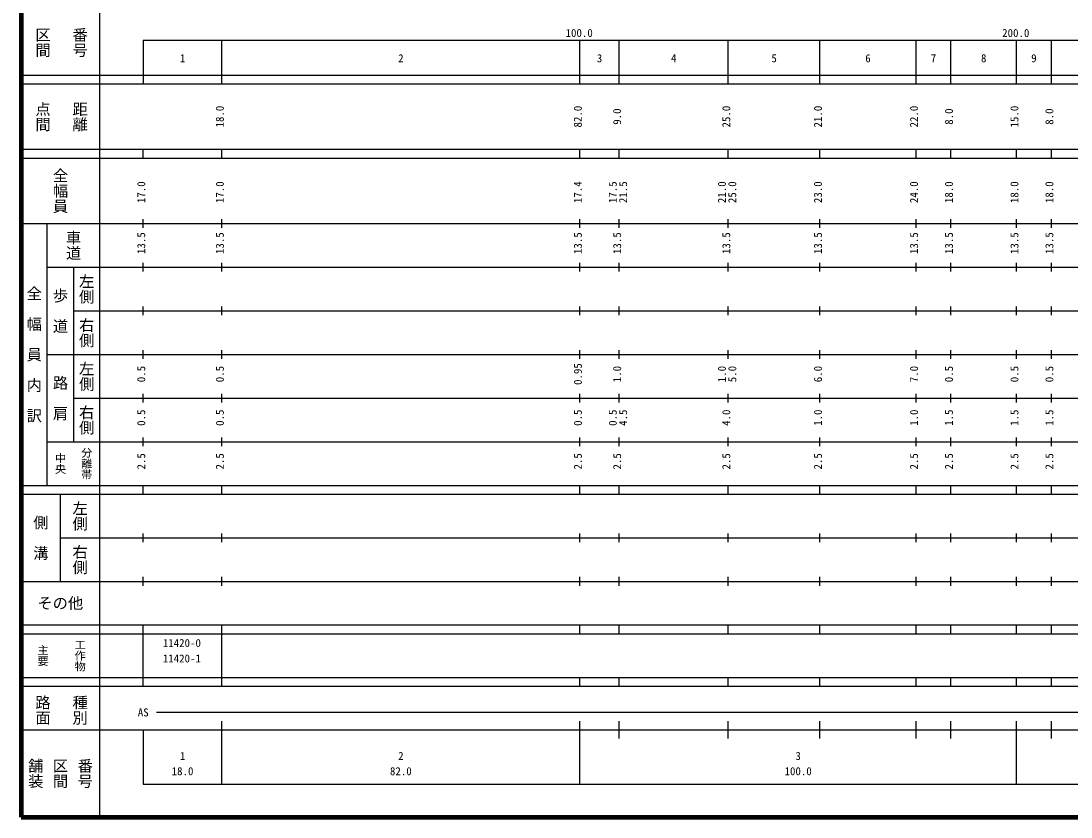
# Model space of a CAD drawing. Units: millimetres on the paper, enlarged 1000 times. Extents: x 40000 to 680000, y 20000 to 380000.
# Drawn here: x 40000 to 280496, y 20000 to 202409 of the extents above; entities that cross this region are included whole.
import ezdxf
from ezdxf.enums import TextEntityAlignment as Align

# ---------------------------------------------------------------- set-up
doc = ezdxf.new("R2010")
doc.units = ezdxf.units.MM
doc.header["$LTSCALE"] = 1000
doc.layers.add('M-TTL', color=2, linetype='Continuous', lineweight=140)
doc.layers.add('M-TTL-BAND', color=7, linetype='Continuous', lineweight=25)
doc.styles.add('@ＭＳ ゴシック', font='')
doc.styles.add('ＭＳ ゴシック', font='')
doc.styles.get('@ＭＳ ゴシック').set_extended_font_data('@MS Gothic')
doc.styles.get('ＭＳ ゴシック').set_extended_font_data('MS Gothic')

msp = doc.modelspace()

# ---------------------------------------------------------------- linework, layer by layer
at = {"layer": 'M-TTL'}
for p, q in [((40000, 380000), (40000, 20000)), ((40000, 20000), (680000, 20000))]:
    msp.add_line(p, q, dxfattribs=at)
at = {"layer": 'M-TTL-BAND'}
for p, q in [((58000, 370000), (58000, 20000)), ((68000, 198000), (579000, 198000)), ((68000, 198000), (68000, 188000)), ((86000, 188000), (86000, 198000)), ((168000, 188000), (168000, 198000)), ((177000, 188000), (177000, 198000)), ((202000, 188000), (202000, 198000)), ((223000, 188000), (223000, 198000)), ((245000, 188000), (245000, 198000)), ((253000, 188000), (253000, 198000)), ((268000, 188000), (268000, 198000)), ((276000, 188000), (276000, 198000)), ((40000, 190000), (579000, 190000)), ((40000, 188000), (579000, 188000)), ((40000, 173000), (579000, 173000)), ((40000, 171000), (579000, 171000)), ((68000, 171000), (68000, 173000)), ((86000, 171000), (86000, 173000)), ((168000, 171000), (168000, 173000)), ((177000, 171000), (177000, 173000)), ((202000, 171000), (202000, 173000)), ((223000, 171000), (223000, 173000)), ((245000, 171000), (245000, 173000)), ((253000, 171000), (253000, 173000)), ((268000, 171000), (268000, 173000)), ((276000, 171000), (276000, 173000)), ((68000, 155000), (68000, 157000)), ((86000, 155000), (86000, 157000)), ((168000, 155000), (168000, 157000)), ((177000, 155000), (177000, 157000)), ((202000, 155000), (202000, 157000)), ((223000, 155000), (223000, 157000)), ((245000, 155000), (245000, 157000)), ((253000, 155000), (253000, 157000)), ((268000, 155000), (268000, 157000)), ((276000, 155000), (276000, 157000)), ((40000, 156000), (579000, 156000)), ((46000, 96000), (46000, 156000)), ((68000, 145000), (68000, 147000)), ((86000, 145000), (86000, 147000)), ((168000, 145000), (168000, 147000)), ((177000, 145000), (177000, 147000)), ((202000, 145000), (202000, 147000)), ((223000, 145000), (223000, 147000)), ((245000, 145000), (245000, 147000)), ((253000, 145000), (253000, 147000)), ((268000, 145000), (268000, 147000)), ((276000, 145000), (276000, 147000)), ((46000, 146000), (579000, 146000)), ((52000, 146000), (52000, 106000)), ((52000, 136000), (579000, 136000)), ((68000, 135000), (68000, 137000)), ((86000, 135000), (86000, 137000)), ((168000, 135000), (168000, 137000)), ((177000, 135000), (177000, 137000)), ((202000, 135000), (202000, 137000)), ((223000, 135000), (223000, 137000)), ((245000, 135000), (245000, 137000)), ((253000, 135000), (253000, 137000)), ((268000, 135000), (268000, 137000)), ((276000, 135000), (276000, 137000)), ((46000, 126000), (579000, 126000)), ((68000, 125000), (68000, 127000)), ((86000, 125000), (86000, 127000)), ((168000, 125000), (168000, 127000)), ((177000, 125000), (177000, 127000)), ((202000, 125000), (202000, 127000)), ((223000, 125000), (223000, 127000)), ((245000, 125000), (245000, 127000)), ((253000, 125000), (253000, 127000)), ((268000, 125000), (268000, 127000)), ((276000, 125000), (276000, 127000)), ((52000, 116000), (579000, 116000)), ((68000, 115000), (68000, 117000)), ((86000, 115000), (86000, 117000)), ((168000, 115000), (168000, 117000)), ((177000, 115000), (177000, 117000)), ((202000, 115000), (202000, 117000)), ((223000, 115000), (223000, 117000)), ((245000, 115000), (245000, 117000)), ((253000, 115000), (253000, 117000)), ((268000, 115000), (268000, 117000)), ((276000, 115000), (276000, 117000)), ((46000, 106000), (579000, 106000)), ((68000, 105000), (68000, 107000)), ((86000, 105000), (86000, 107000)), ((168000, 105000), (168000, 107000)), ((177000, 105000), (177000, 107000)), ((202000, 105000), (202000, 107000)), ((223000, 105000), (223000, 107000)), ((245000, 105000), (245000, 107000)), ((253000, 105000), (253000, 107000)), ((268000, 105000), (268000, 107000)), ((276000, 105000), (276000, 107000)), ((40000, 96000), (579000, 96000)), ((40000, 94000), (579000, 94000)), ((49000, 94000), (49000, 74000)), ((68000, 94000), (68000, 96000)), ((86000, 94000), (86000, 96000)), ((168000, 94000), (168000, 96000)), ((177000, 94000), (177000, 96000)), ((202000, 94000), (202000, 96000)), ((223000, 94000), (223000, 96000)), ((245000, 94000), (245000, 96000)), ((253000, 94000), (253000, 96000)), ((268000, 94000), (268000, 96000)), ((276000, 94000), (276000, 96000)), ((68000, 83000), (68000, 85000)), ((86000, 83000), (86000, 85000)), ((168000, 83000), (168000, 85000)), ((177000, 83000), (177000, 85000)), ((202000, 83000), (202000, 85000)), ((223000, 83000), (223000, 85000)), ((245000, 83000), (245000, 85000)), ((253000, 83000), (253000, 85000)), ((268000, 83000), (268000, 85000)), ((276000, 83000), (276000, 85000)), ((49000, 84000), (579000, 84000)), ((68000, 73000), (68000, 75000)), ((86000, 73000), (86000, 75000)), ((168000, 73000), (168000, 75000)), ((177000, 73000), (177000, 75000)), ((202000, 73000), (202000, 75000)), ((223000, 73000), (223000, 75000)), ((245000, 73000), (245000, 75000)), ((253000, 73000), (253000, 75000)), ((268000, 73000), (268000, 75000)), ((276000, 73000), (276000, 75000)), ((40000, 74000), (579000, 74000)), ((40000, 64000), (579000, 64000)), ((68000, 62000), (68000, 64000)), ((86000, 62000), (86000, 64000)), ((168000, 62000), (168000, 64000)), ((177000, 62000), (177000, 64000)), ((202000, 62000), (202000, 64000)), ((223000, 62000), (223000, 64000)), ((245000, 62000), (245000, 64000)), ((253000, 62000), (253000, 64000)), ((268000, 62000), (268000, 64000)), ((276000, 62000), (276000, 64000)), ((40000, 62000), (579000, 62000)), ((68000, 52000), (68000, 62000)), ((86000, 52000), (86000, 62000)), ((40000, 52000), (579000, 52000)), ((68000, 50000), (68000, 52000)), ((86000, 50000), (86000, 52000)), ((168000, 50000), (168000, 52000)), ((177000, 50000), (177000, 52000)), ((202000, 50000), (202000, 52000)), ((223000, 50000), (223000, 52000)), ((245000, 50000), (245000, 52000)), ((253000, 50000), (253000, 52000)), ((268000, 50000), (268000, 52000)), ((276000, 50000), (276000, 52000)), ((40000, 50000), (579000, 50000)), ((71000, 44000), (565000, 44000)), ((86000, 27500), (86000, 42000)), ((168000, 27500), (168000, 42000)), ((177000, 38000), (177000, 42000)), ((202000, 38000), (202000, 42000)), ((223000, 38000), (223000, 42000)), ((245000, 38000), (245000, 42000)), ((253000, 38000), (253000, 42000)), ((268000, 27500), (268000, 42000)), ((276000, 38000), (276000, 42000)), ((40000, 40000), (579000, 40000)), ((68000, 40000), (68000, 27500)), ((68000, 27500), (579000, 27500))]:
    msp.add_line(p, q, dxfattribs=at)

# ---------------------------------------------------------------- texts
at = {"layer": 'M-TTL-BAND', "style": '@ＭＳ ゴシック'}
for s, height, p in [('区間', 2566, (45000, 197500)), ('番号', 2566, (53500, 197500)), ('点間', 2566, (45000, 180500)), ('距離', 2566, (53500, 180500)), ('全幅員', 2566, (49000, 163500)), ('車道', 2566, (52000, 151000)), ('左側', 2566, (55000, 141000)), ('全\u3000幅\u3000員\u3000内\u3000訳', 2566, (43000, 126000)), ('歩\u3000道', 2566, (49000, 136000)), ('右側', 2566, (55000, 131000)), ('左側', 2566, (55000, 121000)), ('路\u3000肩', 2566, (49000, 116000)), ('右側', 2566, (55000, 111000)), ('分離帯', 1833, (55000, 101000)), ('中央', 1833, (49000, 101000)), ('左側', 2566, (53500, 89000)), ('側\u3000溝', 2566, (44500, 84000)), ('右側', 2566, (53500, 79000)), ('工作物', 1833, (53500, 57000)), ('主要', 1833, (45000, 57000)), ('路面', 2566, (45000, 44500)), ('種別', 2566, (53500, 44500)), ('舗装', 2566, (43333, 30000)), ('区間', 2566, (49000, 30000)), ('番号', 2566, (54667, 30000))]:
    msp.add_text(s, height=height, rotation=270, dxfattribs=at).set_placement(p, align=Align.MIDDLE_CENTER)
at = {"layer": 'M-TTL-BAND', "style": 'ＭＳ ゴシック'}
for s, p in [('100.0', (167844, 198195)), ('200.0', (267844, 198195)), ('1', (77000, 192405)), ('2', (127000, 192405)), ('3', (172500, 192405)), ('4', (189500, 192405)), ('5', (212500, 192405)), ('6', (234000, 192405)), ('7', (249000, 192405)), ('8', (260500, 192405)), ('9', (272000, 192405)), ('AS', (68000, 42500)), ('1', (77000, 32523)), ('2', (127000, 32523)), ('3', (218000, 32523)), ('18.0', (77000, 29033)), ('82.0', (127000, 29033)), ('100.0', (218000, 29033))]:
    msp.add_text(s, height=1833, dxfattribs=at).set_placement(p, align=Align.BOTTOM_CENTER)
for s, p in [('18.0', (87000, 180500)), ('82.0', (169000, 180500)), ('25.0', (203000, 180500)), ('21.0', (224000, 180500)), ('22.0', (246000, 180500)), ('15.0', (269000, 180500)), ('9.0', (178000, 180500)), ('8.0', (254000, 180500)), ('8.0', (277000, 180500)), ('17.0', (69000, 163174)), ('17.0', (87000, 163174)), ('17.4', (169000, 163174)), ('17.5', (177000, 163174)), ('21.5', (179370, 163174)), ('21.0', (202000, 163174)), ('25.0', (204370, 163174)), ('23.0', (224000, 163174)), ('24.0', (246000, 163174)), ('18.0', (254000, 163174)), ('18.0', (269000, 163174)), ('18.0', (277000, 163174)), ('13.5', (69000, 151500)), ('13.5', (87000, 151500)), ('13.5', (169000, 151500)), ('13.5', (178000, 151500)), ('13.5', (203000, 151500)), ('13.5', (224000, 151500)), ('13.5', (246000, 151500)), ('13.5', (254000, 151500)), ('13.5', (269000, 151500)), ('13.5', (277000, 151500)), ('0.5', (69000, 121500)), ('0.5', (87000, 121500)), ('0.95', (169000, 121500)), ('1.0', (178000, 121500)), ('1.0', (202000, 121500)), ('5.0', (204370, 121500)), ('6.0', (224000, 121500)), ('7.0', (246000, 121500)), ('0.5', (254000, 121500)), ('0.5', (269000, 121500)), ('0.5', (277000, 121500)), ('0.5', (69000, 111500)), ('0.5', (87000, 111500)), ('0.5', (169000, 111500)), ('0.5', (177000, 111500)), ('4.5', (179370, 111500)), ('4.0', (203000, 111500)), ('1.0', (224000, 111500)), ('1.0', (246000, 111500)), ('1.5', (254000, 111500)), ('1.5', (269000, 111500)), ('1.5', (277000, 111500)), ('2.5', (69000, 101500)), ('2.5', (87000, 101500)), ('2.5', (169000, 101500)), ('2.5', (178000, 101500)), ('2.5', (203000, 101500)), ('2.5', (224000, 101500)), ('2.5', (246000, 101500)), ('2.5', (254000, 101500)), ('2.5', (269000, 101500)), ('2.5', (277000, 101500))]:
    msp.add_text(s, height=1833, rotation=90, dxfattribs=at).set_placement(p, align=Align.BOTTOM_CENTER)
msp.add_text('その他', height=2566, dxfattribs=at).set_placement((49000, 69000), align=Align.MIDDLE_CENTER)
for s, p in [('11420-0', (72476, 58405)), ('11420-1', (72476, 54859))]:
    msp.add_text(s, height=1833, dxfattribs=at).set_placement(p, align=Align.BOTTOM_LEFT)

doc.saveas('drawing.dxf')
